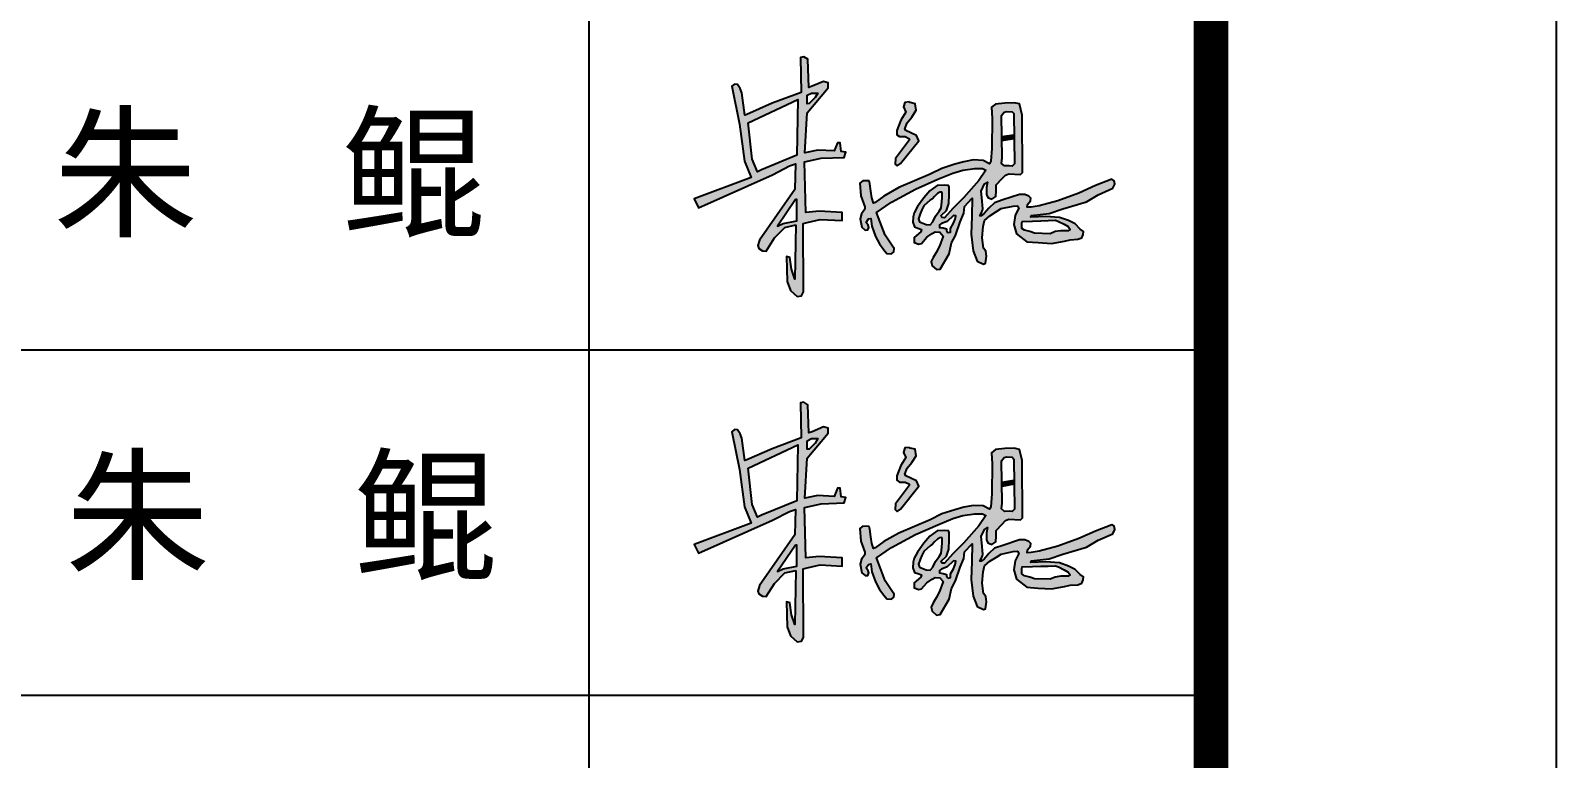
# Model space of a CAD drawing. Extents: x -21908402 to 2681150, y 103181 to 5079726.
# Drawn here: x 1561795 to 1568422, y 222402 to 225563 of the extents above; entities that cross this region are included whole.
import ezdxf

# ---------------------------------------------------------------- set-up
doc = ezdxf.new("R2010")
doc.units = 0
doc.header["$LTSCALE"] = 1000
doc.layers.add('PUB_TITLE', color=4, linetype='Continuous')
doc.layers.add('签名', color=255, linetype='Continuous')
doc.styles.add('-黑体', font='simhei.ttf', dxfattribs={"width": 0.8})

# ---------------------------------------------------------------- blocks, each defined once
blk = doc.blocks.new('GFDD')
h = blk.add_hatch(color=7)
h.paths.add_polyline_path([(1626231.1, 401908.7), (1626303.5, 401924.7), (1626403.1, 401928.2), (1626409.7, 401951.9), (1626389.6, 401954.8), (1626385.7, 401991.8), (1626374, 401992), (1626359.1, 401956.7), (1626287.9, 401960.7), (1626232.5, 401949), (1626242.7, 402122.6), (1626333.4, 402230.7), (1626333.8, 402253.1), (1626313.3, 402258), (1626263.5, 402237.7), (1626249.4, 402232.3), (1626245.7, 402354.9), (1626227.4, 402365.7), (1626213.5, 402363.1), (1626215.8, 402210.9), (1626090.3, 402163.5), (1625980.5, 402115.4), (1625971.9, 402112.5), (1625959.2, 402208.9), (1625951.6, 402227.9), (1625940, 402245.5), (1625926.3, 402246.5), (1625914.7, 402237.6), (1625948.7, 402073.3), (1625970.5, 401911.8), (1625999.7, 401840.9), (1625752.1, 401748.1), (1625770.9, 401709.8), (1626092.3, 401853.6), (1626165.6, 401891.4), (1626191.6, 401900.1), (1626188.5, 401789.2), (1626034.6, 401569.3), (1626028.4, 401545.4), (1626032.5, 401533.3), (1626048.9, 401523.2), (1626064.6, 401521.8), (1626100.9, 401578.9), (1626145, 401624.9), (1626193.7, 401635.4), (1626190.9, 401557.1), (1626188.4, 401399.7), (1626174.9, 401442.9), (1626167, 401494.6), (1626152.6, 401498.9), (1626154.1, 401443.8), (1626155.6, 401389.8), (1626170.5, 401351.4), (1626198.3, 401324.8), (1626217.2, 401328), (1626225.8, 401344.6), (1626224.8, 401642.1), (1626242.4, 401645.8), (1626298.3, 401659.3), (1626394.1, 401654), (1626394.1, 401689.8), (1626294.1, 401695.4), (1626236.8, 401689.2)])
h.paths.add_polyline_path([(1626197.4, 401937.7), (1626043.4, 401875), (1626025.9, 401866.4), (1626003.1, 401921.4), (1625986.3, 402078.9), (1626202.1, 402180.2)], flags=16)
h.paths.add_polyline_path([(1626197.4, 401745.3), (1626197.4, 401653.6), (1626138.1, 401641.7), (1626113.4, 401630.4), (1626192.1, 401745.3)], flags=16)
h.paths.add_polyline_path([(1626242.7, 402161.8), (1626242.7, 402198.4), (1626260.4, 402208.2), (1626288.8, 402208.2), (1626276.4, 402188.1), (1626251.6, 402162.4)], flags=16)
h = blk.add_hatch(color=7)
h.paths.add_polyline_path([(1627118, 401857.4), (1627168.4, 401854.5), (1627177.2, 401863.2), (1627175.3, 402112.4), (1627164.8, 402161), (1627140.8, 402166.3), (1627100.1, 402164.5), (1627059.5, 402160.2), (1627042.5, 402146.5), (1627045.3, 402098.1), (1627044.6, 401967.5), (1627040.5, 401911.7), (1627033.4, 401901.3), (1627006.8, 401915.4), (1626965.3, 401917.6), (1626922.3, 401909.4), (1626884.2, 401898.6), (1626826.6, 401880.5), (1626776.1, 401855.5), (1626639.9, 401797.4), (1626575, 401760.2), (1626537.8, 401732.6), (1626530, 401729.8), (1626523, 401752.4), (1626518.7, 401781.7), (1626514, 401814.2), (1626511.2, 401826.6), (1626483.8, 401827.2), (1626470.6, 401817.1), (1626475.4, 401762.2), (1626492.7, 401713.8), (1626492.4, 401703.4), (1626478.2, 401684.1), (1626471.8, 401661.9), (1626479.8, 401625.3), (1626494.5, 401612.8), (1626505.9, 401613.6), (1626510.1, 401624.9), (1626507.6, 401633.7), (1626498.4, 401646), (1626508.2, 401661.4), (1626518.3, 401663.5), (1626523.8, 401629.4), (1626538.9, 401585.7), (1626556.1, 401553), (1626574.6, 401527.4), (1626588.5, 401511.4), (1626608.8, 401510.4), (1626619.2, 401518.6), (1626619.8, 401532.5), (1626612.4, 401542.9), (1626581.5, 401590.4), (1626559.2, 401647.7), (1626543.8, 401689.6), (1626608.1, 401734.4), (1626712.8, 401791.2), (1626810.2, 401833.8), (1626874.4, 401860.9), (1626918.5, 401873.6), (1626970.2, 401881.1), (1627003.1, 401881.1), (1627018, 401873.2), (1626987.2, 401828.6), (1626922.3, 401755.1), (1626875.5, 401706.7), (1626838.8, 401666.9), (1626828.5, 401667.3), (1626825.4, 401670.8), (1626824.3, 401675.7), (1626847.2, 401697.8), (1626857.7, 401727.9), (1626858.7, 401768.1), (1626858.9, 401799.4), (1626855.5, 401807.3), (1626837.6, 401808.8), (1626807.1, 401806.7), (1626774.5, 401783.7), (1626748.9, 401753.5), (1626720.7, 401714.9), (1626706.4, 401687.9), (1626702.6, 401670.6), (1626701.1, 401647), (1626708.2, 401626.8), (1626723, 401621.2), (1626739, 401615.9), (1626735.5, 401605.7), (1626716.8, 401590), (1626706.3, 401581.4), (1626707, 401559.6), (1626727.2, 401552.2), (1626738.1, 401555.5), (1626761.6, 401581.7), (1626784.8, 401597.7), (1626798.2, 401604.8), (1626818, 401603.7), (1626833.3, 401586.5), (1626817.3, 401543.6), (1626803.1, 401516), (1626789.2, 401494.3), (1626781, 401476.3), (1626784.8, 401458.4), (1626804.6, 401441.6), (1626819.5, 401443.4), (1626859.4, 401510.4), (1626868.4, 401557.1), (1626885.9, 401590.1), (1626906.9, 401648.7), (1626922.3, 401686.9), (1626925.7, 401715.8), (1626959.2, 401751.3), (1626957.9, 401674.2), (1626953.9, 401595.7), (1626962.9, 401523.1), (1626980.7, 401478.1), (1627007.9, 401465.4), (1627017.2, 401468.8), (1627021.5, 401499.3), (1627018.1, 401521.4), (1627008.2, 401535.2), (1627002.8, 401580.1), (1627007, 401629), (1627012.5, 401654.6), (1627035.6, 401675.6), (1627065, 401693.2), (1627085.2, 401706.3), (1627136.9, 401717.2), (1627155, 401718.9), (1627160.8, 401709.4), (1627145.3, 401676.5), (1627139.4, 401637.7), (1627150.6, 401597.4), (1627196.9, 401562.3), (1627244.7, 401558.6), (1627303.7, 401555.4), (1627359.5, 401565.5), (1627384, 401571.4), (1627417.5, 401573), (1627434.5, 401579.9), (1627440.9, 401594.2), (1627441.7, 401607.4), (1627427.7, 401617.1), (1627405.4, 401639.7), (1627376.5, 401654.2), (1627337.7, 401668.3), (1627278.3, 401671.8), (1627214, 401669.5), (1627214.4, 401676.9), (1627292.5, 401685.5), (1627353, 401705.3), (1627454.7, 401736), (1627505.6, 401766.2), (1627569.9, 401794.4), (1627578.9, 401812.3), (1627574.8, 401826.8), (1627564.7, 401833.6), (1627494.8, 401806.1), (1627421.6, 401773.9), (1627331, 401740.3), (1627250.4, 401718.2), (1627215.4, 401712.8), (1627198, 401712.1), (1627199.7, 401723.9), (1627211.7, 401740.5), (1627213.7, 401751.5), (1627204.7, 401760.8), (1627187.8, 401767.4), (1627164.2, 401767.4), (1627092.5, 401744.1), (1627055.4, 401732.1), (1627031.5, 401708.9), (1627010.4, 401684.8), (1626997.7, 401674.9), (1626992.5, 401675.3), (1626994.6, 401680.6), (1626999.3, 401688.2), (1627003.2, 401698.9), (1627005.6, 401705.2), (1627000.6, 401755.1), (1626997.3, 401782.7), (1627011.8, 401813.3), (1627026, 401821.5), (1627020.4, 401798.4), (1627021.2, 401767.4), (1627026.4, 401754.7), (1627044.7, 401748), (1627061.2, 401758.8), (1627062.7, 401783.4), (1627062.7, 401808.9), (1627089.6, 401836.5), (1627104.2, 401851.5)])
h.paths.add_polyline_path([(1627086.9, 401902.7), (1627089.4, 401927.5), (1627085.6, 402110.4), (1627097.6, 402125.6), (1627108.9, 402128.6), (1627132.1, 402126.6), (1627139.1, 402118.6), (1627142.1, 401901.2), (1627132.3, 401890.6), (1627118.8, 401891.8), (1627099.1, 401891.4)], flags=16)
h.paths.add_polyline_path([(1627176.2, 401651), (1627221.4, 401651.6), (1627257.5, 401653.9), (1627288.8, 401654.2), (1627320.7, 401655.4), (1627333.4, 401651), (1627357.7, 401638.3), (1627376.3, 401627.9), (1627384.3, 401615.5), (1627375.4, 401610.2), (1627343.5, 401609.9), (1627319.8, 401606.4), (1627297.4, 401597.2), (1627229.4, 401599.3), (1627209.9, 401606.4), (1627185.7, 401612), (1627174.2, 401620.3), (1627174.5, 401642.4)], flags=16)
h.paths.add_polyline_path([(1626828.8, 401772.7), (1626829.1, 401754.8), (1626826.9, 401736.1), (1626823.9, 401709.6), (1626814.9, 401695), (1626800, 401674.1), (1626788.4, 401649.4), (1626775.7, 401636), (1626758.9, 401637.5), (1626730.5, 401648.8), (1626726.4, 401662.6), (1626733.1, 401683.1), (1626740.6, 401700.3), (1626749.2, 401717.8), (1626776.2, 401742.4), (1626786, 401749.4), (1626795.2, 401759.2), (1626807.6, 401771.6), (1626818.2, 401777.3), (1626826.7, 401777.5)], flags=16)
h.paths.add_polyline_path([(1626887.6, 401674.7), (1626885, 401660.9), (1626877.9, 401642.4), (1626865.3, 401620.6), (1626864.3, 401603.8), (1626854.8, 401602), (1626849.7, 401604.7), (1626847.9, 401610.2), (1626847.2, 401618), (1626832.8, 401622.3), (1626817.3, 401624.2), (1626816.4, 401629.6), (1626817.1, 401635.6), (1626826.1, 401641.2), (1626849.7, 401650.7), (1626875.7, 401674.7), (1626878.3, 401676.4)], flags=16)
for points in [[(1626727.5, 402000.4), (1626717.1, 402023.6), (1626671.2, 402045.5), (1626666.4, 402053), (1626676.1, 402078.7), (1626697, 402103.8), (1626716, 402133.1), (1626710.6, 402161.3), (1626689.2, 402166.4), (1626684.6, 402169.4), (1626666.3, 402167.2), (1626661, 402147.8), (1626670.7, 402125), (1626649.1, 402090.6), (1626631.5, 402045.8), (1626631.6, 402026.5), (1626643.1, 402019), (1626668.4, 402019), (1626683.8, 402011.3), (1626686, 402005.2), (1626625.4, 401924.2), (1626624.7, 401899.8), (1626633.7, 401891.6), (1626647.5, 401901.7)], [(1627140.4, 402026.7), (1627087.5, 402018.9), (1627087.9, 401999.9), (1627140.6, 402009.9)], [(1626727.5, 400500.4), (1626717.1, 400523.6), (1626671.2, 400545.5), (1626666.4, 400553), (1626676.1, 400578.7), (1626697, 400603.8), (1626716, 400633.1), (1626710.6, 400661.3), (1626689.2, 400666.4), (1626684.6, 400669.4), (1626666.3, 400667.2), (1626661, 400647.8), (1626670.7, 400625), (1626649.1, 400590.6), (1626631.5, 400545.8), (1626631.6, 400526.5), (1626643.1, 400519), (1626668.4, 400519), (1626683.8, 400511.3), (1626686, 400505.2), (1626625.4, 400424.2), (1626624.7, 400399.8), (1626633.7, 400391.6), (1626647.5, 400401.7)], [(1627140.4, 400526.7), (1627087.5, 400518.9), (1627087.9, 400499.9), (1627140.6, 400509.9)]]:
    blk.add_hatch(color=7).paths.add_polyline_path(points)
h = blk.add_hatch(color=7)
h.paths.add_polyline_path([(1626231.1, 400408.7), (1626303.5, 400424.7), (1626403.1, 400428.2), (1626409.7, 400451.9), (1626389.6, 400454.8), (1626385.7, 400491.8), (1626374, 400492), (1626359.1, 400456.7), (1626287.9, 400460.7), (1626232.5, 400449), (1626242.7, 400622.6), (1626333.4, 400730.7), (1626333.8, 400753.1), (1626313.3, 400758), (1626263.5, 400737.7), (1626249.4, 400732.3), (1626245.7, 400854.9), (1626227.4, 400865.7), (1626213.5, 400863.1), (1626215.8, 400710.9), (1626090.3, 400663.5), (1625980.5, 400615.4), (1625971.9, 400612.5), (1625959.2, 400708.9), (1625951.6, 400727.9), (1625940, 400745.5), (1625926.3, 400746.5), (1625914.7, 400737.6), (1625948.7, 400573.3), (1625970.5, 400411.8), (1625999.7, 400340.9), (1625752.1, 400248.1), (1625770.9, 400209.8), (1626092.3, 400353.6), (1626165.6, 400391.4), (1626191.6, 400400.1), (1626188.5, 400289.2), (1626034.6, 400069.3), (1626028.4, 400045.4), (1626032.5, 400033.3), (1626048.9, 400023.2), (1626064.6, 400021.8), (1626100.9, 400078.9), (1626145, 400124.9), (1626193.7, 400135.4), (1626190.9, 400057.1), (1626188.4, 399899.7), (1626174.9, 399942.9), (1626167, 399994.6), (1626152.6, 399998.9), (1626154.1, 399943.8), (1626155.6, 399889.8), (1626170.5, 399851.4), (1626198.3, 399824.8), (1626217.2, 399828), (1626225.8, 399844.6), (1626224.8, 400142.1), (1626242.4, 400145.8), (1626298.3, 400159.3), (1626394.1, 400154), (1626394.1, 400189.8), (1626294.1, 400195.4), (1626236.8, 400189.2)])
h.paths.add_polyline_path([(1626197.4, 400437.7), (1626043.4, 400375), (1626025.9, 400366.4), (1626003.1, 400421.4), (1625986.3, 400578.9), (1626202.1, 400680.2)], flags=16)
h.paths.add_polyline_path([(1626197.4, 400245.3), (1626197.4, 400153.6), (1626138.1, 400141.7), (1626113.4, 400130.4), (1626192.1, 400245.3)], flags=16)
h.paths.add_polyline_path([(1626242.7, 400661.8), (1626242.7, 400698.4), (1626260.4, 400708.2), (1626288.8, 400708.2), (1626276.4, 400688.1), (1626251.6, 400662.4)], flags=16)
h = blk.add_hatch(color=7)
h.paths.add_polyline_path([(1627118, 400357.4), (1627168.4, 400354.5), (1627177.2, 400363.2), (1627175.3, 400612.4), (1627164.8, 400661), (1627140.8, 400666.3), (1627100.1, 400664.5), (1627059.5, 400660.2), (1627042.5, 400646.5), (1627045.3, 400598.1), (1627044.6, 400467.5), (1627040.5, 400411.7), (1627033.4, 400401.3), (1627006.8, 400415.4), (1626965.3, 400417.6), (1626922.3, 400409.4), (1626884.2, 400398.6), (1626826.6, 400380.5), (1626776.1, 400355.5), (1626639.9, 400297.4), (1626575, 400260.2), (1626537.8, 400232.6), (1626530, 400229.8), (1626523, 400252.4), (1626518.7, 400281.7), (1626514, 400314.2), (1626511.2, 400326.6), (1626483.8, 400327.2), (1626470.6, 400317.1), (1626475.4, 400262.2), (1626492.7, 400213.8), (1626492.4, 400203.4), (1626478.2, 400184.1), (1626471.8, 400161.9), (1626479.8, 400125.3), (1626494.5, 400112.8), (1626505.9, 400113.6), (1626510.1, 400124.9), (1626507.6, 400133.7), (1626498.4, 400146), (1626508.2, 400161.4), (1626518.3, 400163.5), (1626523.8, 400129.4), (1626538.9, 400085.7), (1626556.1, 400053), (1626574.6, 400027.4), (1626588.5, 400011.4), (1626608.8, 400010.4), (1626619.2, 400018.6), (1626619.8, 400032.5), (1626612.4, 400042.9), (1626581.5, 400090.4), (1626559.2, 400147.7), (1626543.8, 400189.6), (1626608.1, 400234.4), (1626712.8, 400291.2), (1626810.2, 400333.8), (1626874.4, 400360.9), (1626918.5, 400373.6), (1626970.2, 400381.1), (1627003.1, 400381.1), (1627018, 400373.2), (1626987.2, 400328.6), (1626922.3, 400255.1), (1626875.5, 400206.7), (1626838.8, 400166.9), (1626828.5, 400167.3), (1626825.4, 400170.8), (1626824.3, 400175.7), (1626847.2, 400197.8), (1626857.7, 400227.9), (1626858.7, 400268.1), (1626858.9, 400299.4), (1626855.5, 400307.3), (1626837.6, 400308.8), (1626807.1, 400306.7), (1626774.5, 400283.7), (1626748.9, 400253.5), (1626720.7, 400214.9), (1626706.4, 400187.9), (1626702.6, 400170.6), (1626701.1, 400147), (1626708.2, 400126.8), (1626723, 400121.2), (1626739, 400115.9), (1626735.5, 400105.7), (1626716.8, 400090), (1626706.3, 400081.4), (1626707, 400059.6), (1626727.2, 400052.2), (1626738.1, 400055.5), (1626761.6, 400081.7), (1626784.8, 400097.7), (1626798.2, 400104.8), (1626818, 400103.7), (1626833.3, 400086.5), (1626817.3, 400043.6), (1626803.1, 400016), (1626789.2, 399994.3), (1626781, 399976.3), (1626784.8, 399958.4), (1626804.6, 399941.6), (1626819.5, 399943.4), (1626859.4, 400010.4), (1626868.4, 400057.1), (1626885.9, 400090.1), (1626906.9, 400148.7), (1626922.3, 400186.9), (1626925.7, 400215.8), (1626959.2, 400251.3), (1626957.9, 400174.2), (1626953.9, 400095.7), (1626962.9, 400023.1), (1626980.7, 399978.1), (1627007.9, 399965.4), (1627017.2, 399968.8), (1627021.5, 399999.3), (1627018.1, 400021.4), (1627008.2, 400035.2), (1627002.8, 400080.1), (1627007, 400129), (1627012.5, 400154.6), (1627035.6, 400175.6), (1627065, 400193.2), (1627085.2, 400206.3), (1627136.9, 400217.2), (1627155, 400218.9), (1627160.8, 400209.4), (1627145.3, 400176.5), (1627139.4, 400137.7), (1627150.6, 400097.4), (1627196.9, 400062.3), (1627244.7, 400058.6), (1627303.7, 400055.4), (1627359.5, 400065.5), (1627384, 400071.4), (1627417.5, 400073), (1627434.5, 400079.9), (1627440.9, 400094.2), (1627441.7, 400107.4), (1627427.7, 400117.1), (1627405.4, 400139.7), (1627376.5, 400154.2), (1627337.7, 400168.3), (1627278.3, 400171.8), (1627214, 400169.5), (1627214.4, 400176.9), (1627292.5, 400185.5), (1627353, 400205.3), (1627454.7, 400236), (1627505.6, 400266.2), (1627569.9, 400294.4), (1627578.9, 400312.3), (1627574.8, 400326.8), (1627564.7, 400333.6), (1627494.8, 400306.1), (1627421.6, 400273.9), (1627331, 400240.3), (1627250.4, 400218.2), (1627215.4, 400212.8), (1627198, 400212.1), (1627199.7, 400223.9), (1627211.7, 400240.5), (1627213.7, 400251.5), (1627204.7, 400260.8), (1627187.8, 400267.4), (1627164.2, 400267.4), (1627092.5, 400244.1), (1627055.4, 400232.1), (1627031.5, 400208.9), (1627010.4, 400184.8), (1626997.7, 400174.9), (1626992.5, 400175.3), (1626994.6, 400180.6), (1626999.3, 400188.2), (1627003.2, 400198.9), (1627005.6, 400205.2), (1627000.6, 400255.1), (1626997.3, 400282.7), (1627011.8, 400313.3), (1627026, 400321.5), (1627020.4, 400298.4), (1627021.2, 400267.4), (1627026.4, 400254.7), (1627044.7, 400248), (1627061.2, 400258.8), (1627062.7, 400283.4), (1627062.7, 400308.9), (1627089.6, 400336.5), (1627104.2, 400351.5)])
h.paths.add_polyline_path([(1627086.9, 400402.7), (1627089.4, 400427.5), (1627085.6, 400610.4), (1627097.6, 400625.6), (1627108.9, 400628.6), (1627132.1, 400626.6), (1627139.1, 400618.6), (1627142.1, 400401.2), (1627132.3, 400390.6), (1627118.8, 400391.8), (1627099.1, 400391.4)], flags=16)
h.paths.add_polyline_path([(1627176.2, 400151), (1627221.4, 400151.6), (1627257.5, 400153.9), (1627288.8, 400154.2), (1627320.7, 400155.4), (1627333.4, 400151), (1627357.7, 400138.3), (1627376.3, 400127.9), (1627384.3, 400115.5), (1627375.4, 400110.2), (1627343.5, 400109.9), (1627319.8, 400106.4), (1627297.4, 400097.2), (1627229.4, 400099.3), (1627209.9, 400106.4), (1627185.7, 400112), (1627174.2, 400120.3), (1627174.5, 400142.4)], flags=16)
h.paths.add_polyline_path([(1626828.8, 400272.7), (1626829.1, 400254.8), (1626826.9, 400236.1), (1626823.9, 400209.6), (1626814.9, 400195), (1626800, 400174.1), (1626788.4, 400149.4), (1626775.7, 400136), (1626758.9, 400137.5), (1626730.5, 400148.8), (1626726.4, 400162.6), (1626733.1, 400183.1), (1626740.6, 400200.3), (1626749.2, 400217.8), (1626776.2, 400242.4), (1626786, 400249.4), (1626795.2, 400259.2), (1626807.6, 400271.6), (1626818.2, 400277.3), (1626826.7, 400277.5)], flags=16)
h.paths.add_polyline_path([(1626887.6, 400174.7), (1626885, 400160.9), (1626877.9, 400142.4), (1626865.3, 400120.6), (1626864.3, 400103.8), (1626854.8, 400102), (1626849.7, 400104.7), (1626847.9, 400110.2), (1626847.2, 400118), (1626832.8, 400122.3), (1626817.3, 400124.2), (1626816.4, 400129.6), (1626817.1, 400135.6), (1626826.1, 400141.2), (1626849.7, 400150.7), (1626875.7, 400174.7), (1626878.3, 400176.4)], flags=16)
for points in [[(1626193.7, 401635.4), (1626190.9, 401557.1), (1626188.4, 401399.7), (1626174.9, 401442.9), (1626167, 401494.6), (1626152.6, 401498.9), (1626154.1, 401443.8), (1626155.6, 401389.8), (1626170.5, 401351.4), (1626198.3, 401324.8), (1626217.2, 401328), (1626225.8, 401344.6), (1626224.8, 401642.1), (1626242.4, 401645.8), (1626298.3, 401659.3), (1626394.1, 401654), (1626394.1, 401689.8), (1626294.1, 401695.4), (1626236.8, 401689.2), (1626231.1, 401908.7), (1626303.5, 401924.7), (1626403.1, 401928.2), (1626409.7, 401951.9), (1626389.6, 401954.8), (1626385.7, 401991.8), (1626374, 401992), (1626359.1, 401956.7), (1626287.9, 401960.7), (1626232.5, 401949), (1626242.7, 402122.6), (1626333.4, 402230.7), (1626333.8, 402253.1), (1626313.3, 402258), (1626263.5, 402237.7), (1626249.4, 402232.3), (1626245.7, 402354.9), (1626227.4, 402365.7), (1626213.5, 402363.1), (1626215.8, 402210.9), (1626090.3, 402163.5), (1625980.5, 402115.4), (1625971.9, 402112.5), (1625959.2, 402208.9), (1625951.6, 402227.9), (1625940, 402245.5), (1625926.3, 402246.5), (1625914.7, 402237.6), (1625948.7, 402073.3), (1625970.5, 401911.8), (1625999.7, 401840.9), (1625752.1, 401748.1), (1625770.9, 401709.8), (1626092.3, 401853.6), (1626165.6, 401891.4), (1626191.6, 401900.1), (1626188.5, 401789.2), (1626034.6, 401569.3), (1626028.4, 401545.4), (1626032.5, 401533.3), (1626048.9, 401523.2), (1626064.6, 401521.8), (1626100.9, 401578.9), (1626145, 401624.9)], [(1626511.2, 401826.6), (1626483.8, 401827.2), (1626470.6, 401817.1), (1626475.4, 401762.2), (1626492.7, 401713.8), (1626492.4, 401703.4), (1626478.2, 401684.1), (1626471.8, 401661.9), (1626479.8, 401625.3), (1626494.5, 401612.8), (1626505.9, 401613.6), (1626510.1, 401624.9), (1626507.6, 401633.7), (1626498.4, 401646), (1626508.2, 401661.4), (1626518.3, 401663.5), (1626523.8, 401629.4), (1626538.9, 401585.7), (1626556.1, 401553), (1626574.6, 401527.4), (1626588.5, 401511.4), (1626608.8, 401510.4), (1626619.2, 401518.6), (1626619.8, 401532.5), (1626612.4, 401542.9), (1626581.5, 401590.4), (1626559.2, 401647.7), (1626543.8, 401689.6), (1626608.1, 401734.4), (1626712.8, 401791.2), (1626810.2, 401833.8), (1626874.4, 401860.9), (1626918.5, 401873.6), (1626970.2, 401881.1), (1627003.1, 401881.1), (1627018, 401873.2), (1626987.2, 401828.6), (1626922.3, 401755.1), (1626875.5, 401706.7), (1626838.8, 401666.9), (1626828.5, 401667.3), (1626825.4, 401670.8), (1626824.3, 401675.7), (1626847.2, 401697.8), (1626857.7, 401727.9), (1626858.7, 401768.1), (1626858.9, 401799.4), (1626855.5, 401807.3), (1626837.6, 401808.8), (1626807.1, 401806.7), (1626774.5, 401783.7), (1626748.9, 401753.5), (1626720.7, 401714.9), (1626706.4, 401687.9), (1626702.6, 401670.6), (1626701.1, 401647), (1626708.2, 401626.8), (1626723, 401621.2), (1626739, 401615.9), (1626735.5, 401605.7), (1626716.8, 401590), (1626706.3, 401581.4), (1626707, 401559.6), (1626727.2, 401552.2), (1626738.1, 401555.5), (1626761.6, 401581.7), (1626784.8, 401597.7), (1626798.2, 401604.8), (1626818, 401603.7), (1626833.3, 401586.5), (1626817.3, 401543.6), (1626803.1, 401516), (1626789.2, 401494.3), (1626781, 401476.3), (1626784.8, 401458.4), (1626804.6, 401441.6), (1626819.5, 401443.4), (1626859.4, 401510.4), (1626868.4, 401557.1), (1626885.9, 401590.1), (1626906.9, 401648.7), (1626922.3, 401686.9), (1626925.7, 401715.8), (1626959.2, 401751.3), (1626957.9, 401674.2), (1626953.9, 401595.7), (1626962.9, 401523.1), (1626980.7, 401478.1), (1627007.9, 401465.4), (1627017.2, 401468.8), (1627021.5, 401499.3), (1627018.1, 401521.4), (1627008.2, 401535.2), (1627002.8, 401580.1), (1627007, 401629), (1627012.5, 401654.6), (1627035.6, 401675.6), (1627065, 401693.2), (1627085.2, 401706.3), (1627136.9, 401717.2), (1627155, 401718.9), (1627160.8, 401709.4), (1627145.3, 401676.5), (1627139.4, 401637.7), (1627150.6, 401597.4), (1627196.9, 401562.3), (1627244.7, 401558.6), (1627303.7, 401555.4), (1627359.5, 401565.5), (1627384, 401571.4), (1627417.5, 401573), (1627434.5, 401579.9), (1627440.9, 401594.2), (1627441.7, 401607.4), (1627427.7, 401617.1), (1627405.4, 401639.7), (1627376.5, 401654.2), (1627337.7, 401668.3), (1627278.3, 401671.8), (1627214, 401669.5), (1627214.4, 401676.9), (1627292.5, 401685.5), (1627353, 401705.3), (1627454.7, 401736), (1627505.6, 401766.2), (1627569.9, 401794.4), (1627578.9, 401812.3), (1627574.8, 401826.8), (1627564.7, 401833.6), (1627494.8, 401806.1), (1627421.6, 401773.9), (1627331, 401740.3), (1627250.4, 401718.2), (1627215.4, 401712.8), (1627198, 401712.1), (1627199.7, 401723.9), (1627211.7, 401740.5), (1627213.7, 401751.5), (1627204.7, 401760.8), (1627187.8, 401767.4), (1627164.2, 401767.4), (1627092.5, 401744.1), (1627055.4, 401732.1), (1627031.5, 401708.9), (1627010.4, 401684.8), (1626997.7, 401674.9), (1626992.5, 401675.3), (1626994.6, 401680.6), (1626999.3, 401688.2), (1627003.2, 401698.9), (1627005.6, 401705.2), (1627000.6, 401755.1), (1626997.3, 401782.7), (1627011.8, 401813.3), (1627026, 401821.5), (1627020.4, 401798.4), (1627021.2, 401767.4), (1627026.4, 401754.7), (1627044.7, 401748), (1627061.2, 401758.8), (1627062.7, 401783.4), (1627062.7, 401808.9), (1627089.6, 401836.5), (1627104.2, 401851.5), (1627118, 401857.4), (1627168.4, 401854.5), (1627177.2, 401863.2), (1627175.3, 402112.4), (1627164.8, 402161), (1627140.8, 402166.3), (1627100.1, 402164.5), (1627059.5, 402160.2), (1627042.5, 402146.5), (1627045.3, 402098.1), (1627044.6, 401967.5), (1627040.5, 401911.7), (1627033.4, 401901.3), (1627006.8, 401915.4), (1626965.3, 401917.6), (1626922.3, 401909.4), (1626884.2, 401898.6), (1626826.6, 401880.5), (1626776.1, 401855.5), (1626639.9, 401797.4), (1626575, 401760.2), (1626537.8, 401732.6), (1626530, 401729.8), (1626523, 401752.4), (1626518.7, 401781.7), (1626514, 401814.2)], [(1626684.6, 402169.4), (1626666.3, 402167.2), (1626661, 402147.8), (1626670.7, 402125), (1626649.1, 402090.6), (1626631.5, 402045.8), (1626631.6, 402026.5), (1626643.1, 402019), (1626668.4, 402019), (1626683.8, 402011.3), (1626686, 402005.2), (1626625.4, 401924.2), (1626624.7, 401899.8), (1626633.7, 401891.6), (1626647.5, 401901.7), (1626727.5, 402000.4), (1626717.1, 402023.6), (1626671.2, 402045.5), (1626666.4, 402053), (1626676.1, 402078.7), (1626697, 402103.8), (1626716, 402133.1), (1626710.6, 402161.3), (1626689.2, 402166.4), (1626689.2, 402166.4), (1626689.2, 402166.4)], [(1627085.6, 402110.4), (1627097.6, 402125.6), (1627108.9, 402128.6), (1627132.1, 402126.6), (1627139.1, 402118.6), (1627142.1, 401901.2), (1627132.3, 401890.6), (1627118.8, 401891.8), (1627099.1, 401891.4), (1627086.9, 401902.7), (1627089.4, 401927.5), (1627085.6, 402110.4)], [(1626193.7, 400135.4), (1626190.9, 400057.1), (1626188.4, 399899.7), (1626174.9, 399942.9), (1626167, 399994.6), (1626152.6, 399998.9), (1626154.1, 399943.8), (1626155.6, 399889.8), (1626170.5, 399851.4), (1626198.3, 399824.8), (1626217.2, 399828), (1626225.8, 399844.6), (1626224.8, 400142.1), (1626242.4, 400145.8), (1626298.3, 400159.3), (1626394.1, 400154), (1626394.1, 400189.8), (1626294.1, 400195.4), (1626236.8, 400189.2), (1626231.1, 400408.7), (1626303.5, 400424.7), (1626403.1, 400428.2), (1626409.7, 400451.9), (1626389.6, 400454.8), (1626385.7, 400491.8), (1626374, 400492), (1626359.1, 400456.7), (1626287.9, 400460.7), (1626232.5, 400449), (1626242.7, 400622.6), (1626333.4, 400730.7), (1626333.8, 400753.1), (1626313.3, 400758), (1626263.5, 400737.7), (1626249.4, 400732.3), (1626245.7, 400854.9), (1626227.4, 400865.7), (1626213.5, 400863.1), (1626215.8, 400710.9), (1626090.3, 400663.5), (1625980.5, 400615.4), (1625971.9, 400612.5), (1625959.2, 400708.9), (1625951.6, 400727.9), (1625940, 400745.5), (1625926.3, 400746.5), (1625914.7, 400737.6), (1625948.7, 400573.3), (1625970.5, 400411.8), (1625999.7, 400340.9), (1625752.1, 400248.1), (1625770.9, 400209.8), (1626092.3, 400353.6), (1626165.6, 400391.4), (1626191.6, 400400.1), (1626188.5, 400289.2), (1626034.6, 400069.3), (1626028.4, 400045.4), (1626032.5, 400033.3), (1626048.9, 400023.2), (1626064.6, 400021.8), (1626100.9, 400078.9), (1626145, 400124.9)], [(1626511.2, 400326.6), (1626483.8, 400327.2), (1626470.6, 400317.1), (1626475.4, 400262.2), (1626492.7, 400213.8), (1626492.4, 400203.4), (1626478.2, 400184.1), (1626471.8, 400161.9), (1626479.8, 400125.3), (1626494.5, 400112.8), (1626505.9, 400113.6), (1626510.1, 400124.9), (1626507.6, 400133.7), (1626498.4, 400146), (1626508.2, 400161.4), (1626518.3, 400163.5), (1626523.8, 400129.4), (1626538.9, 400085.7), (1626556.1, 400053), (1626574.6, 400027.4), (1626588.5, 400011.4), (1626608.8, 400010.4), (1626619.2, 400018.6), (1626619.8, 400032.5), (1626612.4, 400042.9), (1626581.5, 400090.4), (1626559.2, 400147.7), (1626543.8, 400189.6), (1626608.1, 400234.4), (1626712.8, 400291.2), (1626810.2, 400333.8), (1626874.4, 400360.9), (1626918.5, 400373.6), (1626970.2, 400381.1), (1627003.1, 400381.1), (1627018, 400373.2), (1626987.2, 400328.6), (1626922.3, 400255.1), (1626875.5, 400206.7), (1626838.8, 400166.9), (1626828.5, 400167.3), (1626825.4, 400170.8), (1626824.3, 400175.7), (1626847.2, 400197.8), (1626857.7, 400227.9), (1626858.7, 400268.1), (1626858.9, 400299.4), (1626855.5, 400307.3), (1626837.6, 400308.8), (1626807.1, 400306.7), (1626774.5, 400283.7), (1626748.9, 400253.5), (1626720.7, 400214.9), (1626706.4, 400187.9), (1626702.6, 400170.6), (1626701.1, 400147), (1626708.2, 400126.8), (1626723, 400121.2), (1626739, 400115.9), (1626735.5, 400105.7), (1626716.8, 400090), (1626706.3, 400081.4), (1626707, 400059.6), (1626727.2, 400052.2), (1626738.1, 400055.5), (1626761.6, 400081.7), (1626784.8, 400097.7), (1626798.2, 400104.8), (1626818, 400103.7), (1626833.3, 400086.5), (1626817.3, 400043.6), (1626803.1, 400016), (1626789.2, 399994.3), (1626781, 399976.3), (1626784.8, 399958.4), (1626804.6, 399941.6), (1626819.5, 399943.4), (1626859.4, 400010.4), (1626868.4, 400057.1), (1626885.9, 400090.1), (1626906.9, 400148.7), (1626922.3, 400186.9), (1626925.7, 400215.8), (1626959.2, 400251.3), (1626957.9, 400174.2), (1626953.9, 400095.7), (1626962.9, 400023.1), (1626980.7, 399978.1), (1627007.9, 399965.4), (1627017.2, 399968.8), (1627021.5, 399999.3), (1627018.1, 400021.4), (1627008.2, 400035.2), (1627002.8, 400080.1), (1627007, 400129), (1627012.5, 400154.6), (1627035.6, 400175.6), (1627065, 400193.2), (1627085.2, 400206.3), (1627136.9, 400217.2), (1627155, 400218.9), (1627160.8, 400209.4), (1627145.3, 400176.5), (1627139.4, 400137.7), (1627150.6, 400097.4), (1627196.9, 400062.3), (1627244.7, 400058.6), (1627303.7, 400055.4), (1627359.5, 400065.5), (1627384, 400071.4), (1627417.5, 400073), (1627434.5, 400079.9), (1627440.9, 400094.2), (1627441.7, 400107.4), (1627427.7, 400117.1), (1627405.4, 400139.7), (1627376.5, 400154.2), (1627337.7, 400168.3), (1627278.3, 400171.8), (1627214, 400169.5), (1627214.4, 400176.9), (1627292.5, 400185.5), (1627353, 400205.3), (1627454.7, 400236), (1627505.6, 400266.2), (1627569.9, 400294.4), (1627578.9, 400312.3), (1627574.8, 400326.8), (1627564.7, 400333.6), (1627494.8, 400306.1), (1627421.6, 400273.9), (1627331, 400240.3), (1627250.4, 400218.2), (1627215.4, 400212.8), (1627198, 400212.1), (1627199.7, 400223.9), (1627211.7, 400240.5), (1627213.7, 400251.5), (1627204.7, 400260.8), (1627187.8, 400267.4), (1627164.2, 400267.4), (1627092.5, 400244.1), (1627055.4, 400232.1), (1627031.5, 400208.9), (1627010.4, 400184.8), (1626997.7, 400174.9), (1626992.5, 400175.3), (1626994.6, 400180.6), (1626999.3, 400188.2), (1627003.2, 400198.9), (1627005.6, 400205.2), (1627000.6, 400255.1), (1626997.3, 400282.7), (1627011.8, 400313.3), (1627026, 400321.5), (1627020.4, 400298.4), (1627021.2, 400267.4), (1627026.4, 400254.7), (1627044.7, 400248), (1627061.2, 400258.8), (1627062.7, 400283.4), (1627062.7, 400308.9), (1627089.6, 400336.5), (1627104.2, 400351.5), (1627118, 400357.4), (1627168.4, 400354.5), (1627177.2, 400363.2), (1627175.3, 400612.4), (1627164.8, 400661), (1627140.8, 400666.3), (1627100.1, 400664.5), (1627059.5, 400660.2), (1627042.5, 400646.5), (1627045.3, 400598.1), (1627044.6, 400467.5), (1627040.5, 400411.7), (1627033.4, 400401.3), (1627006.8, 400415.4), (1626965.3, 400417.6), (1626922.3, 400409.4), (1626884.2, 400398.6), (1626826.6, 400380.5), (1626776.1, 400355.5), (1626639.9, 400297.4), (1626575, 400260.2), (1626537.8, 400232.6), (1626530, 400229.8), (1626523, 400252.4), (1626518.7, 400281.7), (1626514, 400314.2)], [(1626684.6, 400669.4), (1626666.3, 400667.2), (1626661, 400647.8), (1626670.7, 400625), (1626649.1, 400590.6), (1626631.5, 400545.8), (1626631.6, 400526.5), (1626643.1, 400519), (1626668.4, 400519), (1626683.8, 400511.3), (1626686, 400505.2), (1626625.4, 400424.2), (1626624.7, 400399.8), (1626633.7, 400391.6), (1626647.5, 400401.7), (1626727.5, 400500.4), (1626717.1, 400523.6), (1626671.2, 400545.5), (1626666.4, 400553), (1626676.1, 400578.7), (1626697, 400603.8), (1626716, 400633.1), (1626710.6, 400661.3), (1626689.2, 400666.4), (1626689.2, 400666.4), (1626689.2, 400666.4)], [(1627085.6, 400610.4), (1627097.6, 400625.6), (1627108.9, 400628.6), (1627132.1, 400626.6), (1627139.1, 400618.6), (1627142.1, 400401.2), (1627132.3, 400390.6), (1627118.8, 400391.8), (1627099.1, 400391.4), (1627086.9, 400402.7), (1627089.4, 400427.5), (1627085.6, 400610.4)]]:
    blk.add_lwpolyline(points, close=True)
for points in [[(1625986.3, 402078.9), (1626202.1, 402180.2), (1626197.4, 401937.7), (1626043.4, 401875), (1626025.9, 401866.4), (1626003.1, 401921.4), (1625986.3, 402078.9)], [(1626242.7, 402198.4), (1626260.4, 402208.2), (1626288.8, 402208.2), (1626276.4, 402188.1), (1626251.6, 402162.4), (1626242.7, 402161.8), (1626242.7, 402198.4)], [(1627087.5, 402018.9), (1627140.4, 402026.7), (1627140.6, 402009.9), (1627087.9, 401999.9), (1627087.5, 402018.9)], [(1626776.2, 401742.4), (1626749.2, 401717.8), (1626740.6, 401700.3), (1626733.1, 401683.1), (1626726.4, 401662.6), (1626730.5, 401648.8), (1626758.9, 401637.5), (1626775.7, 401636), (1626788.4, 401649.4), (1626800, 401674.1), (1626814.9, 401695), (1626823.9, 401709.6), (1626826.9, 401736.1), (1626829.1, 401754.8), (1626828.8, 401772.7), (1626826.7, 401777.5), (1626818.2, 401777.3), (1626807.6, 401771.6), (1626795.2, 401759.2), (1626786, 401749.4), (1626776.2, 401742.4)], [(1626192.1, 401745.3), (1626113.4, 401630.4), (1626138.1, 401641.7), (1626197.4, 401653.6), (1626197.4, 401745.3), (1626192.1, 401745.3)], [(1626875.7, 401674.7), (1626849.7, 401650.7), (1626826.1, 401641.2), (1626817.1, 401635.6), (1626816.4, 401629.6), (1626817.3, 401624.2), (1626832.8, 401622.3), (1626847.2, 401618), (1626847.9, 401610.2), (1626849.7, 401604.7), (1626854.8, 401602), (1626864.3, 401603.8), (1626865.3, 401620.6), (1626877.9, 401642.4), (1626885, 401660.9), (1626887.6, 401674.7), (1626878.3, 401676.4), (1626875.7, 401674.7)], [(1627221.4, 401651.6), (1627257.5, 401653.9), (1627288.8, 401654.2), (1627320.7, 401655.4), (1627333.4, 401651), (1627357.7, 401638.3), (1627376.3, 401627.9), (1627384.3, 401615.5), (1627375.4, 401610.2), (1627343.5, 401609.9), (1627319.8, 401606.4), (1627297.4, 401597.2), (1627229.4, 401599.3), (1627209.9, 401606.4), (1627185.7, 401612), (1627174.2, 401620.3), (1627174.5, 401642.4), (1627176.2, 401651), (1627221.4, 401651.6)], [(1625986.3, 400578.9), (1626202.1, 400680.2), (1626197.4, 400437.7), (1626043.4, 400375), (1626025.9, 400366.4), (1626003.1, 400421.4), (1625986.3, 400578.9)], [(1626242.7, 400698.4), (1626260.4, 400708.2), (1626288.8, 400708.2), (1626276.4, 400688.1), (1626251.6, 400662.4), (1626242.7, 400661.8), (1626242.7, 400698.4)], [(1627087.5, 400518.9), (1627140.4, 400526.7), (1627140.6, 400509.9), (1627087.9, 400499.9), (1627087.5, 400518.9)], [(1626776.2, 400242.4), (1626749.2, 400217.8), (1626740.6, 400200.3), (1626733.1, 400183.1), (1626726.4, 400162.6), (1626730.5, 400148.8), (1626758.9, 400137.5), (1626775.7, 400136), (1626788.4, 400149.4), (1626800, 400174.1), (1626814.9, 400195), (1626823.9, 400209.6), (1626826.9, 400236.1), (1626829.1, 400254.8), (1626828.8, 400272.7), (1626826.7, 400277.5), (1626818.2, 400277.3), (1626807.6, 400271.6), (1626795.2, 400259.2), (1626786, 400249.4), (1626776.2, 400242.4)], [(1626192.1, 400245.3), (1626113.4, 400130.4), (1626138.1, 400141.7), (1626197.4, 400153.6), (1626197.4, 400245.3), (1626192.1, 400245.3)], [(1626875.7, 400174.7), (1626849.7, 400150.7), (1626826.1, 400141.2), (1626817.1, 400135.6), (1626816.4, 400129.6), (1626817.3, 400124.2), (1626832.8, 400122.3), (1626847.2, 400118), (1626847.9, 400110.2), (1626849.7, 400104.7), (1626854.8, 400102), (1626864.3, 400103.8), (1626865.3, 400120.6), (1626877.9, 400142.4), (1626885, 400160.9), (1626887.6, 400174.7), (1626878.3, 400176.4), (1626875.7, 400174.7)], [(1627221.4, 400151.6), (1627257.5, 400153.9), (1627288.8, 400154.2), (1627320.7, 400155.4), (1627333.4, 400151), (1627357.7, 400138.3), (1627376.3, 400127.9), (1627384.3, 400115.5), (1627375.4, 400110.2), (1627343.5, 400109.9), (1627319.8, 400106.4), (1627297.4, 400097.2), (1627229.4, 400099.3), (1627209.9, 400106.4), (1627185.7, 400112), (1627174.2, 400120.3), (1627174.5, 400142.4), (1627176.2, 400151), (1627221.4, 400151.6)]]:
    blk.add_lwpolyline(points)
at = {"layer": 'PUB_TITLE', "color": 4}
for p, q in [((1625296.2, 395093.6), (1625296.2, 405593.6)), ((1619746.2, 401093.6), (1627996.2, 401093.6)), ((1619746.2, 399593.6), (1627996.2, 399593.6))]:
    blk.add_line(p, q, dxfattribs=at)
at = {"layer": '签名', "linetype": 'Continuous', "style": '-黑体'}
for p in [(1622968, 401631.4), (1623020.6, 400143.1)]:
    blk.add_text('朱  鲲', height=459, dxfattribs=at).set_placement(p)

msp = doc.modelspace()

# ---------------------------------------------------------------- linework, layer by layer
at = {"layer": 'PUB_TITLE'}
msp.add_lwpolyline([(1316121.8, 192280.6), (1568421.8, 192280.6), (1568421.8, 281380.6), (1316121.8, 281380.6)], close=True, dxfattribs=at)
at = {"layer": 'PUB_TITLE', "const_width": 150}
msp.add_lwpolyline([(1319871.8, 193780.6), (1566921.8, 193780.6), (1566921.8, 279880.6), (1319871.8, 279880.6)], close=True, dxfattribs=at)

# ---------------------------------------------------------------- block references
msp.add_blockref('GFDD', (-61074.5, -176916.8))

doc.saveas('drawing.dxf')
